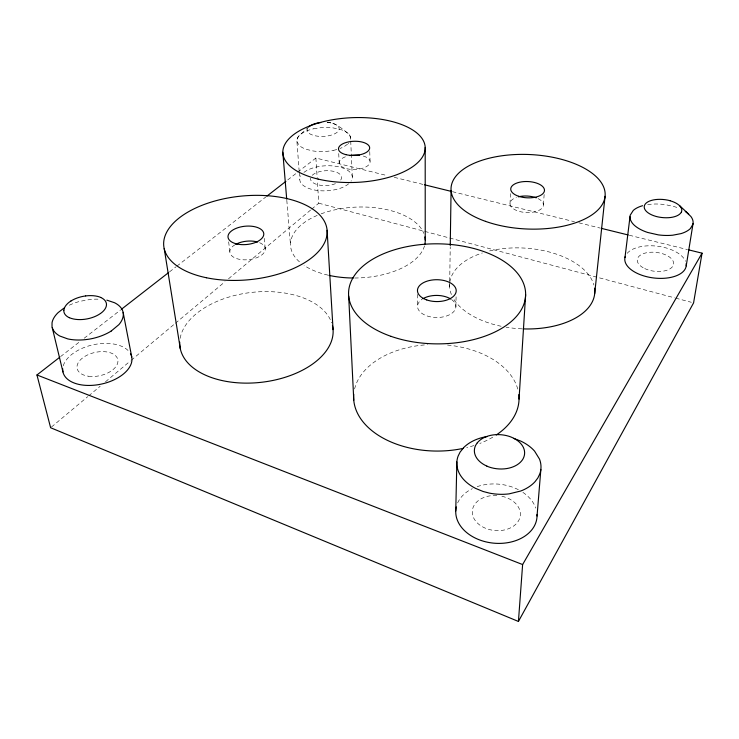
<?xml version="1.0" encoding="UTF-8"?>
<svg xmlns="http://www.w3.org/2000/svg" width="739" height="739" viewBox="0 0 739 739"><rect width="100%" height="100%" fill="white"/><g stroke="black" fill="none" stroke-linecap="round" stroke-linejoin="round"><path stroke-width="0.55" stroke-dasharray="3.69 2.77" d="M449.626 286.889L449.7 282.298M449.718 281.143L450.236 246.697M455.889 306.962L456.092 296.773M510.002 203.733L510.566 192.51M543.442 204.62L544.153 194.505M348.161 143.615L348.706 143.024M308.865 126.803L299.221 135.57A27.5 12.267 -2.8 0 0 296.976 141.592L298.796 144.964A27.417 12.23 -2.8 0 0 306.269 149.333L313.068 150.959A27.491 12.258 -2.8 0 0 326.675 151.347L329.418 151.052A25.837 11.538 -2.8 0 0 333.234 150.396M51.508 426.994L87.793 396.612M88.68 395.873L100.181 386.238M105.492 381.795L130.276 361.038M131.163 360.299L174.524 323.996M175.411 323.248L224.97 281.753M228.508 278.788L310.814 209.876M311.701 209.137L318.777 203.207L317.336 180.621M347.552 144.188L344.679 146.248A27.204 12.138 -2.8 0 1 340.032 148.447M60.57 356.595L79.655 341.76M84.2 338.222L120.54 309.964M169.6 271.804L175.965 266.853M176.87 266.151L265.911 196.897M287.72 179.937L296.81 172.871M297.715 172.169L315.886 158.035L387.522 175.679M313.521 128.808L321.012 127.671A27.574 12.304 -2.8 0 1 332.855 127.856L340.744 129.528A27.398 12.221 -2.8 0 1 348.817 134.184L350.443 136.964A27.297 12.175 -2.8 0 1 350.212 140.613M647.669 204.601L650.542 204.25A32.442 15.796 6.4 0 1 665.941 204.749L674.652 206.735A32.35 15.741 6.4 0 1 678.522 208.102M327.201 122.425C335.903 122.545 342.471 129.057 348.826 134.175A25.985 11.593 -2.8 0 1 350.24 136.373L350.628 138.784M394.238 177.332L424.463 184.778M452.444 191.678L574.452 221.728M578.923 222.827L600.188 228.074M629.295 235.242L687.501 249.579M318.777 203.207L423.632 231.095M424.749 231.399L674.624 297.854M675.732 298.15L691.353 302.297M228.656 241.847L229.829 251.537M264.22 238.318L265.283 249.08M286.806 200.269L290.501 244.831M299.175 171.439L296.893 140.983C296.81 137.029 300.237 134.212 303.406 132.466A27.426 12.24 -2.8 0 1 313.521 128.808M299.258 172.575L299.766 179.337M315.886 158.035L317.262 179.494M338.73 153.546L339.219 163.18M350.729 141.047L352.327 177.378M369.749 151.587L370.063 161.213M417.526 294.362L417.581 305.65M180.131 338.379A77.041 45.199 -6.6 0 1 252.941 292.274A77.041 45.199 -6.6 0 1 331.672 322.869M492.802 437.165A82.713 53.282 0.8 0 1 479.814 443.455M473.93 445.543A82.713 53.282 0.8 0 1 466.706 447.585M354.591 388.973A82.713 53.282 0.8 0 1 427.512 344.716M447.511 345.067A82.713 53.282 0.8 0 1 518.316 391.356M424.491 245.865A67.406 35.435 -2.3 0 1 354.332 278.012M327.987 275.139A67.406 35.435 -2.3 0 1 304.062 265.384M299.471 261.865A67.406 35.435 -2.3 0 1 317.946 215.095M321.142 213.839A67.406 35.435 -2.3 0 1 423.835 233.413M521.937 328.846A72.69 40.396 3.4 0 1 506.067 327.192M501.134 326.259A72.69 40.396 3.4 0 1 453.478 298.685M451.409 294.538A72.69 40.396 3.4 0 1 449.617 284.219M449.82 282.224A72.69 40.396 3.4 0 1 482.391 252.969M489.56 250.955A72.69 40.396 3.4 0 1 593.934 285.097M627.143 253.348A30.909 15.99 7 0 1 658.218 246.309A30.909 15.99 7 0 1 685.533 261.292M457.653 502.908A40.747 29.615 5.5 0 1 472.36 488.645M477.135 486.659A40.747 29.615 5.5 0 1 519.12 490.096M522.879 492.359A40.747 29.615 5.5 0 1 535.775 508.099M63.249 365.805A35.195 20.073 -12.5 0 1 92.828 344.854A35.195 20.073 -12.5 0 1 128.688 351.136M303.914 172.418A26.308 12.517 -2.9 0 1 337.335 166.543A26.308 12.517 -2.9 0 1 350.997 181.24M348.66 183.789A26.308 12.517 -2.9 0 1 315.562 190.2A26.308 12.517 -2.9 0 1 300.828 175.762M501.883 496.248A24.11 17.514 5.5 0 1 514.815 525.133A24.11 17.514 5.5 0 1 474.327 519.184A24.11 17.514 5.5 0 1 497.356 495.583M312.209 175.309A15.565 7.408 -2.9 0 1 332.993 171.226A15.565 7.408 -2.9 0 1 340.051 180.815M335.46 183.669A15.565 7.408 -2.9 0 1 318.546 184.926A15.565 7.408 -2.9 0 1 310.565 178.108M336.772 149.527A27.204 12.138 -2.8 0 1 333.234 150.396M332.716 123.348A16.101 7.057 -2.8 0 1 337.649 131.828L336.476 132.78A15.944 6.993 -2.8 0 1 325.705 136.225A16.24 7.113 -2.8 0 1 315.387 135.828A15.371 6.743 -2.8 0 1 313.428 135.339A16.101 7.057 -2.8 0 1 307.193 131.034M307.359 131.006A16.24 7.122 -2.8 0 1 307.563 128.521M327.109 122.425A16.295 7.15 -2.8 0 1 330.121 122.776A15.334 6.716 -2.8 0 1 332.781 123.376M69.318 305.198A36.932 19.898 -11.6 0 1 80.089 301.3L90.269 299.452A37.144 20.008 -11.6 0 1 100.55 299.295M538.084 198.615A16.738 8.258 2.7 0 1 538.38 210.624A16.738 8.258 2.7 0 1 514.132 209.266A16.738 8.258 2.7 0 1 516.404 197.405M451.557 299.544A19.186 11.048 0.4 0 1 449.802 314.611A19.186 11.048 0.4 0 1 423.558 314.426A19.186 11.048 0.4 0 1 421.96 299.332M259.592 242.706A17.791 9.293 -5.8 0 1 260.488 255.87A17.791 9.293 -5.8 0 1 235.353 258.096A17.791 9.293 -5.8 0 1 234.771 244.905M363.329 156.068A15.473 7.196 -2.1 0 1 365.805 166.949A15.473 7.196 -2.1 0 1 342.194 166.912A15.473 7.196 -2.1 0 1 347.736 156.04M88.606 376.243A20.821 11.879 -12.5 0 0 117.898 360.142A20.821 11.879 -12.5 0 0 85.89 355.801A20.821 11.879 -12.5 0 0 88.606 376.243M644.694 268.553A18.29 9.459 7 0 0 673.525 264.497A18.29 9.459 7 0 0 648.094 252.479A18.29 9.459 7 0 0 644.694 268.553"/><path stroke-width="1.11" d="M450.245 245.551L451.076 190.44M455.751 511.009L456.859 461.921M519.037 399.069L525.632 294.621M59.665 357.306L36.95 374.969L50.621 427.733L518.427 621.453L522.621 564.559L702.05 253.163L688.619 249.856M537.05 515.998L540.856 469.404M594.673 293.697L605.075 196.297M624.972 257.569L629.997 216.739M686.208 265.901L693.053 223.575M702.05 253.163L693.579 302.898L518.427 621.453M477.228 442.873L475.75 445.127A25.311 17.228 4.6 0 0 475.279 455.372A25.228 17.173 4.6 0 0 486.899 466.106M121.445 309.253L168.695 272.506M266.825 196.195L285.901 181.351M100.541 313.475L102.573 311.849A21.717 11.51 -11.3 0 0 106.49 304.653A21.643 11.473 -11.3 0 0 100.716 297.466M63.914 308.145L58.169 312.569A37.033 19.953 -11.5 0 0 52.035 322.758L52.026 326.721L62.954 371.902M111.118 331.109L118.896 324.633A36.765 19.796 -11.6 0 0 123.274 315.359L123.321 314.352A34.982 18.844 -11.5 0 0 122.609 310.629A36.904 19.87 -11.6 0 0 114.582 302.75L106.85 300.145M487.14 436.564L485.172 436.906A40.414 27.87 4.7 0 0 479.703 438.282A42.677 29.477 4.8 0 0 463.87 447.409L460.092 452.102L458.088 456.166A42.807 29.551 4.8 0 0 457.7 469.311L458.18 470.78A40.747 28.156 4.7 0 0 461.09 476.313A42.936 29.625 4.8 0 0 475.759 488.47L483.121 491.49L489.403 493.116A43.176 29.791 4.8 0 0 509.079 493.874L520.819 490.992A42.954 29.652 4.7 0 0 535.11 481.606L537.853 477.957L539.849 473.773A43.111 29.772 4.7 0 0 539.498 459.076L534.574 451.113A43.019 29.717 4.7 0 0 520.69 441.063L513.587 438.375M424.463 184.778L451.326 191.401M601.315 228.342L628.178 234.965M36.95 374.969L522.621 564.559M642.597 205.701A32.1 15.621 6.4 0 0 633.277 210.421L630.21 215.206A32.193 15.658 6.4 0 0 631.762 222.3L632.316 223.086A30.641 14.919 6.4 0 0 635.226 226.042A32.294 15.704 6.4 0 0 647.669 232.462L658.283 234.873A32.479 15.787 6.4 0 0 672.795 235.196L681.035 233.616A32.313 15.713 6.4 0 0 690.374 228.563L692.896 224.351A32.414 15.778 6.4 0 0 690.854 216.444L686.226 212.148A32.35 15.741 6.4 0 0 685.256 211.511M679.529 205.581L688.757 214.162M52.247 327.626L52.552 328.513A36.922 19.879 -11.5 0 0 59.841 336.042L67.757 338.905A37.015 19.925 -11.5 0 0 85.179 339.691L88.883 339.201A34.798 18.761 -11.6 0 0 94.176 338.111A36.645 19.722 -11.6 0 0 111.118 331.109M123.127 312.394L131.718 356.854M164.206 248.581L180.325 348.826M282.815 152.271L286.704 199.124M327.1 230.3L333.067 329.622M348.688 296.182L353.769 400.252M425.193 147.44L425.23 239.981M332.448 325.557A77.041 45.199 -6.6 0 1 260.719 382.368A77.041 45.199 -6.6 0 1 179.734 342.139M518.833 394.598A82.713 53.282 0.8 0 1 496.275 434.975M463.51 448.324A82.713 53.282 0.8 0 1 353.741 394.238M424.888 236.96A67.406 35.435 -2.3 0 1 424.907 244.11M353.316 278.012A67.406 35.435 -2.3 0 1 328.975 275.361M594.572 288.164A72.69 40.396 3.4 0 1 523.036 328.892M686.18 263.629A30.909 15.99 7 0 1 653.904 277.993A30.909 15.99 7 0 1 625.296 256.442M537.022 514.427A40.747 29.615 5.5 0 1 493.754 543.165A40.747 29.615 5.5 0 1 456.305 506.926M130.443 353.556A35.195 20.073 -12.5 0 1 101.89 383.975A35.195 20.073 -12.5 0 1 62.723 368.789M308.884 126.794A16.24 7.122 -2.8 0 1 309.262 126.471A15.371 6.743 -2.8 0 1 310.537 125.575M310.565 125.584A16.009 7.02 -2.8 0 1 320.744 122.526M100.513 313.465A21.505 11.399 -11.3 0 1 84.773 319.276A21.902 11.602 -11.3 0 1 71.646 318.509A20.747 11.002 -11.4 0 1 69.374 317.65M69.355 317.724A21.643 11.473 -11.3 0 1 63.822 310.278M70.87 301.041A21.643 11.473 -11.3 0 1 85.641 295.942M63.914 310.195A21.902 11.612 -11.3 0 1 68.838 302.491A20.738 10.983 -11.3 0 1 70.972 300.985M85.733 295.923A21.985 11.658 -11.3 0 1 97.659 296.413A20.674 10.956 -11.3 0 1 100.744 297.447M477.274 442.883A25.061 17.062 4.6 0 1 492.396 435.031A25.542 17.394 4.6 0 1 508.367 436.112A24.147 16.424 4.6 0 1 511.637 437.285A25.181 17.145 4.6 0 1 523.461 447.612A25.532 17.385 4.6 0 1 523.101 458.743A24.193 16.47 4.6 0 1 521.577 460.97A25.172 17.136 4.6 0 1 506.778 468.563A25.606 17.431 4.6 0 1 491.426 467.732A24.138 16.443 4.6 0 1 486.872 466.133M669.996 200.731A18.891 9.044 6.3 0 1 680.083 206.246A19.159 9.173 6.3 0 1 681.321 212.213M670.088 200.722A18.124 8.665 6.3 0 0 667.52 200.103A19.168 9.173 6.3 0 0 655.539 199.585A18.891 9.044 6.3 0 0 645.341 203.936L644.611 205.109A19.002 9.09 6.3 0 0 645.683 210.606A18.891 9.044 6.3 0 0 655.659 216.315A18.115 8.674 6.3 0 0 659.234 217.137A19.223 9.191 6.3 0 0 670.596 217.506A18.891 9.044 6.3 0 0 680.453 213.395A18.152 8.683 6.3 0 0 681.33 212.213M518.362 196.823A16.738 8.258 2.7 0 1 536.246 197.821M422.865 298.75A19.186 11.048 0.4 0 1 450.661 298.953M235.667 244.378A17.791 9.293 -5.8 0 1 257.643 242.032M349.75 155.596A15.473 7.196 -2.1 0 1 359.413 155.292M518.75 196.315A16.886 8.147 2.6 0 0 544.477 190.505A16.886 8.147 2.6 0 0 519.6 182.228A16.886 8.147 2.6 0 0 518.75 196.315M346.028 154.673A15.602 7.085 -2.1 0 0 369.666 148.049A15.602 7.085 -2.1 0 0 346.536 142.378A15.602 7.085 -2.1 0 0 346.028 154.673M426.736 299.923A19.371 10.928 0.4 0 0 456.203 291A19.371 10.928 0.4 0 0 427.558 281.005A19.371 10.928 0.4 0 0 426.736 299.923M237.625 244.129A17.958 9.173 -5.6 0 0 263.777 233.663A17.958 9.173 -5.6 0 0 236.295 228.286A17.958 9.173 -5.6 0 0 237.625 244.129M485.458 221.34A77.133 37.255 2.6 0 0 605.019 196.759A77.133 37.255 2.6 0 0 493.809 157.176A77.133 37.255 2.6 0 0 485.458 221.34M391.042 336.356A88.541 50.03 0.4 0 0 525.614 295.452A88.541 50.03 0.4 0 0 394.626 249.745A88.541 50.03 0.4 0 0 391.042 336.356M206.514 277.762A82.038 41.984 -5.6 0 0 327.128 230.762A82.038 41.984 -5.6 0 0 202.606 205.082A82.038 41.984 -5.6 0 0 206.514 277.762M318.463 179.171A71.23 32.414 -2.1 0 0 425.202 147.957A71.23 32.414 -2.1 0 0 318.37 123.007A71.23 32.414 -2.1 0 0 318.463 179.171"/></g></svg>
